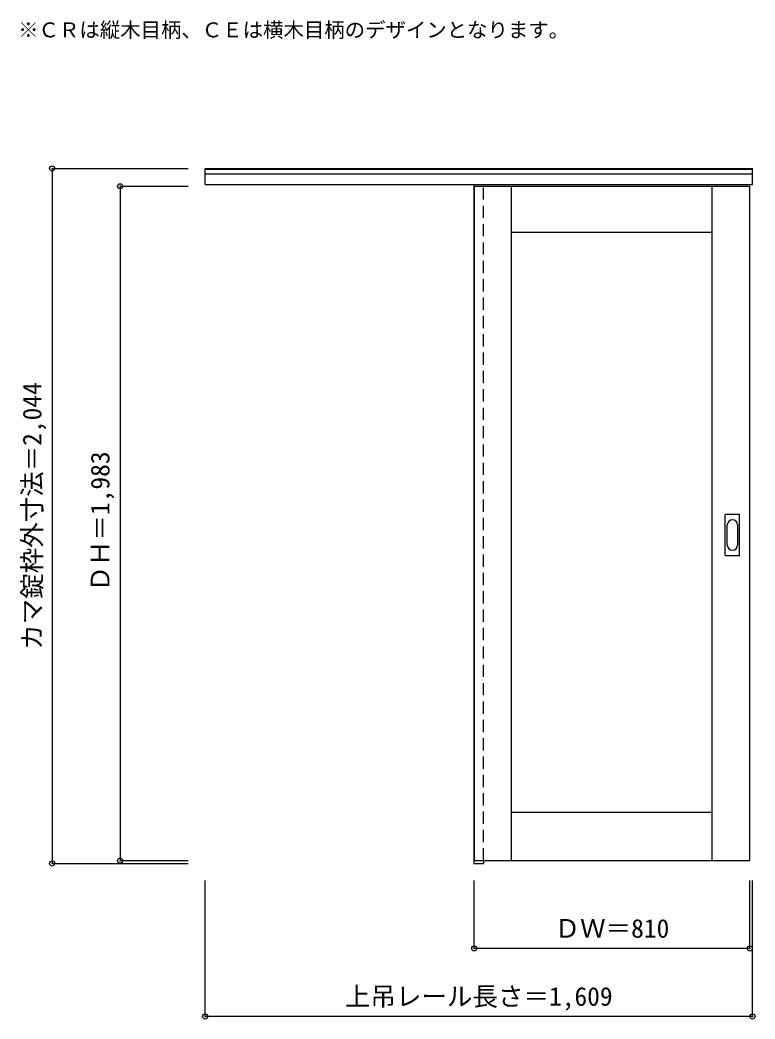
# Model space of a CAD drawing. Units: millimetres, scale not verified. Extents: x -1360 to 801, y -1312 to 1626.
import ezdxf
from ezdxf.enums import TextEntityAlignment as Align

# ---------------------------------------------------------------- set-up
doc = ezdxf.new("R2010")
doc.units = ezdxf.units.MM
doc.header["$LTSCALE"] = 30
doc.header["$PDMODE"] = 32
doc.header["$PDSIZE"] = 15
doc.linetypes.add('DASHED1', pattern=[1.8, 1.2, -0.6])
for name, color, linetype in [('0-0', 3, 'Continuous'), ('0-1_寸法', 7, 'Continuous'), ('0-2_文字', 7, 'Continuous')]:
    doc.layers.add(name, color=color, linetype=linetype)
doc.styles.add('ＭＳ ゴシック', font='')
doc.styles.get('ＭＳ ゴシック').set_extended_font_data('MS Gothic')

msp = doc.modelspace()

# ---------------------------------------------------------------- linework, layer by layer
at = {"layer": '0-0'}
for p, q in [((-815.21, 1141.77), (-815.21, 1189.27)), ((-815.21, 1189.27), (793.79, 1189.27)), ((-815.21, 1186.77), (793.79, 1186.77)), ((793.79, 1141.77), (793.79, 1189.27)), ((-815.21, 1173.77), (793.79, 1173.77)), ((-815.21, 1141.77), (793.79, 1141.77)), ((-25.21, 1141.77), (-25.21, -854.73)), ((-24.21, 1136.77), (-24.21, -846.23)), ((-24.21, 1136.77), (785.79, 1136.77)), ((2.79, 1136.77), (2.79, 1141.77)), ((85.79, -846.01), (85.79, 1136.77)), ((675.79, -846.23), (675.79, 1136.77)), ((85.79, 1001.77), (675.79, 1001.77)), ((713.79, 51.77), (713.79, 170.77)), ((715.29, 172.27), (754.29, 172.27)), ((755.79, 51.77), (755.79, 170.77)), ((754.29, 50.27), (715.29, 50.27)), ((675.79, -705.23), (85.79, -705.23)), ((2.79, -846.23), (2.79, -854.73)), ((-25.21, -854.73), (2.79, -854.73))]:
    msp.add_line(p, q, dxfattribs=at)
at = {"layer": '0-0', "color": 4, "linetype": 'DASHED1'}
for p, q in [((-24.21, 1136.77), (-24.21, 1132.77)), ((2.79, -846.23), (2.79, 1136.77))]:
    msp.add_line(p, q, dxfattribs=at)
at = {"layer": '0-0', "color": 7}
for p, q in [((719.79, 81.67), (719.79, 140.87)), ((749.79, 140.87), (749.79, 81.67))]:
    msp.add_line(p, q, dxfattribs=at)
at = {"layer": '0-0'}
msp.add_lwpolyline([(-24.21, -846.23), (785.79, -846.23), (785.79, 1136.77)], dxfattribs=at)
for centre, start, end in [((715.29, 170.77), 90, 180), ((754.29, 170.77), 0, 90), ((715.29, 51.77), 180, 270), ((754.29, 51.77), 270, 0)]:
    msp.add_arc(centre, 1.5, start, end, dxfattribs=at)
at = {"layer": '0-0', "color": 7}
for centre, start, end in [((734.79, 140.87), 0, 180), ((734.79, 81.67), 180, 0)]:
    msp.add_arc(centre, 15, start, end, dxfattribs=at)
at = {"layer": '0-1_寸法', "color": 4}
for p, q in [((-1265.21, 1189.27), (-1265.21, -854.73)), ((-1265.21, 1189.27), (-865.21, 1189.27)), ((-1065.21, 1136.77), (-1065.21, -846.23)), ((-1065.21, 1136.77), (-865.21, 1136.77)), ((-1065.21, -846.23), (-865.21, -846.23)), ((-1265.21, -854.73), (-865.21, -854.73)), ((-815.21, -1304.73), (-815.21, -904.73)), ((-24.21, -1104.73), (-24.21, -904.73)), ((785.79, -1104.73), (785.79, -904.73)), ((793.79, -1304.73), (793.79, -904.73)), ((785.79, -1104.73), (-24.21, -1104.73)), ((793.79, -1304.73), (-815.21, -1304.73))]:
    msp.add_line(p, q, dxfattribs=at)
at = {"layer": '0-1_寸法'}
for p in [(-1265.21, 1189.27), (-1065.21, 1136.77), (-1265.21, -854.73), (-1065.21, -846.23), (-24.21, -1104.73), (785.79, -1104.73), (-815.21, -1304.73), (793.79, -1304.73)]:
    msp.add_point(p, dxfattribs=at)

# ---------------------------------------------------------------- texts
at = {"layer": '0-1_寸法', "style": 'ＭＳ ゴシック'}
for s, p in [('カマ錠枠外寸法＝2,044', (-1280.21, -226.48)), ('ＤＨ＝1,983', (-1080.21, -54.98))]:
    msp.add_text(s, height=54.99, rotation=90, dxfattribs=at).set_placement(p, align=Align.BOTTOM_LEFT)
for s, p in [('ＤＷ＝810', (212.04, -1089.73)), ('上吊レール長さ＝1,609', (-404.46, -1289.73))]:
    msp.add_text(s, height=54.99, dxfattribs=at).set_placement(p, align=Align.BOTTOM_LEFT)
at = {"layer": '0-2_文字', "style": 'ＭＳ ゴシック'}
msp.add_text('※ＣＲは縦木目柄、ＣＥは横木目柄のデザインとなります。', height=43.99, dxfattribs=at).set_placement((-1365.21, 1561.65), align=Align.BOTTOM_LEFT)

doc.saveas('drawing.dxf')
